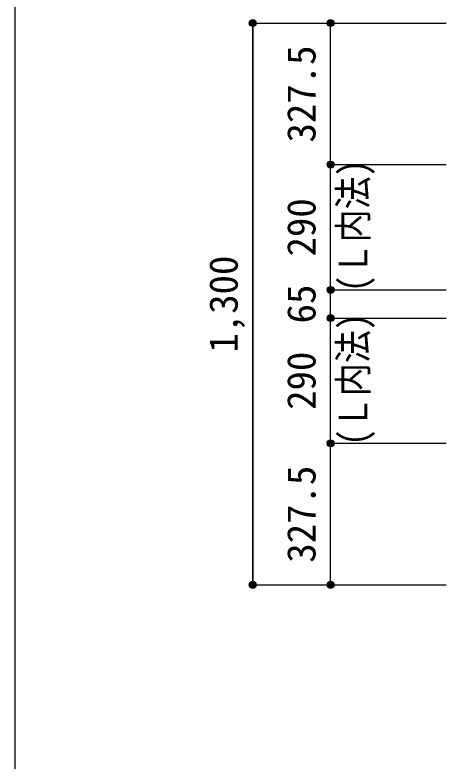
# Model space of a CAD drawing. Units: millimetres at full size, sheet at 1:30. Extents: x -5973 to 5954, y -4195 to 4201.
# Drawn here: x -5973 to -4976, y 1398 to 3125 of the extents above; entities that cross this region are included whole.
import ezdxf
from ezdxf.enums import TextEntityAlignment as Align

# ---------------------------------------------------------------- set-up
doc = ezdxf.new("R2010")
doc.units = ezdxf.units.MM
doc.header["$LTSCALE"] = 30
doc.header["$PDMODE"] = 32
doc.header["$PDSIZE"] = 15
for name, color, linetype in [('0-7_文字', 4, 'Continuous'), ('0-D_寸法', 4, 'Continuous'), ('F-0_枠', 6, 'Continuous')]:
    doc.layers.add(name, color=color, linetype=linetype)
doc.styles.add('ＭＳ ゴシック', font='')
doc.styles.get('ＭＳ ゴシック').set_extended_font_data('MS Gothic')

msp = doc.modelspace()

# ---------------------------------------------------------------- linework, layer by layer
at = {"layer": '0-D_寸法'}
for p, q in [((-5422.84, 3106.03), (-5242.84, 3106.03)), ((-5422.84, 3106.03), (-5242.84, 3106.03)), ((-5422.84, 3106.03), (-5422.84, 1806.03)), ((-5242.84, 2778.53), (-5242.84, 3106.03)), ((-5242.84, 3106.03), (-4975.8, 3106.03)), ((-5242.84, 2488.53), (-5242.84, 2778.53)), ((-5242.84, 2778.53), (-4975.8, 2778.53)), ((-5242.84, 2423.53), (-5242.84, 2488.53)), ((-5242.84, 2488.53), (-4975.8, 2488.53)), ((-5242.84, 2133.53), (-5242.84, 2423.53)), ((-5242.84, 2423.53), (-4975.8, 2423.53)), ((-5242.84, 1806.03), (-5242.84, 2133.53)), ((-5242.84, 2133.53), (-4975.8, 2133.53)), ((-5422.84, 1806.03), (-5242.84, 1806.03)), ((-5242.84, 1806.03), (-4975.8, 1806.03)), ((-5242.84, 1806.03), (-4975.8, 1806.03))]:
    msp.add_line(p, q, dxfattribs=at)
msp.add_lwpolyline([(-5422.84, 1806.03), (-5422.84, 3106.03), (-5422.84, 1806.03)], dxfattribs=at)
for centre, radius in [((-5422.84, 3106.03), 8), ((-5422.84, 3106.03), 7.2), ((-5422.84, 3106.03), 6.4), ((-5422.84, 3106.03), 5.6), ((-5422.84, 3106.03), 4.8), ((-5422.84, 3106.03), 4), ((-5422.84, 3106.03), 3.2), ((-5422.84, 3106.03), 2.4), ((-5242.84, 3106.03), 8), ((-5242.84, 3106.03), 7.2), ((-5242.84, 3106.03), 6.4), ((-5242.84, 3106.03), 5.6), ((-5242.84, 3106.03), 4.8), ((-5242.84, 3106.03), 4), ((-5242.84, 3106.03), 3.2), ((-5242.84, 3106.03), 2.4), ((-5422.84, 3106.03), 1.6), ((-5422.84, 3106.03), 0.8), ((-5242.84, 3106.03), 1.6), ((-5242.84, 3106.03), 0.8), ((-5242.84, 2778.53), 8), ((-5242.84, 2778.53), 7.2), ((-5242.84, 2778.53), 6.4), ((-5242.84, 2778.53), 5.6), ((-5242.84, 2778.53), 4.8), ((-5242.84, 2778.53), 4), ((-5242.84, 2778.53), 3.2), ((-5242.84, 2778.53), 2.4), ((-5242.84, 2778.53), 1.6), ((-5242.84, 2778.53), 0.8), ((-5242.84, 2488.53), 8), ((-5242.84, 2488.53), 7.2), ((-5242.84, 2488.53), 6.4), ((-5242.84, 2488.53), 5.6), ((-5242.84, 2488.53), 4.8), ((-5242.84, 2488.53), 4), ((-5242.84, 2488.53), 3.2), ((-5242.84, 2488.53), 2.4), ((-5242.84, 2488.53), 1.6), ((-5242.84, 2488.53), 0.8), ((-5242.84, 2423.53), 8), ((-5242.84, 2423.53), 7.2), ((-5242.84, 2423.53), 6.4), ((-5242.84, 2423.53), 5.6), ((-5242.84, 2423.53), 4.8), ((-5242.84, 2423.53), 4), ((-5242.84, 2423.53), 3.2), ((-5242.84, 2423.53), 2.4), ((-5242.84, 2423.53), 1.6), ((-5242.84, 2423.53), 0.8), ((-5242.84, 2133.53), 8), ((-5242.84, 2133.53), 7.2), ((-5242.84, 2133.53), 6.4), ((-5242.84, 2133.53), 5.6), ((-5242.84, 2133.53), 4.8), ((-5242.84, 2133.53), 4), ((-5242.84, 2133.53), 3.2), ((-5242.84, 2133.53), 2.4), ((-5242.84, 2133.53), 1.6), ((-5242.84, 2133.53), 0.8), ((-5422.84, 1806.03), 8), ((-5242.84, 1806.03), 8), ((-5422.84, 1806.03), 7.2), ((-5422.84, 1806.03), 6.4), ((-5422.84, 1806.03), 5.6), ((-5422.84, 1806.03), 4.8), ((-5422.84, 1806.03), 4), ((-5422.84, 1806.03), 3.2), ((-5422.84, 1806.03), 2.4), ((-5422.84, 1806.03), 1.6), ((-5422.84, 1806.03), 0.8), ((-5242.84, 1806.03), 7.2), ((-5242.84, 1806.03), 6.4), ((-5242.84, 1806.03), 5.6), ((-5242.84, 1806.03), 4.8), ((-5242.84, 1806.03), 4), ((-5242.84, 1806.03), 3.2), ((-5242.84, 1806.03), 2.4), ((-5242.84, 1806.03), 1.6), ((-5242.84, 1806.03), 0.8)]:
    msp.add_circle(centre, radius, dxfattribs=at)
at = {"layer": '0-D_寸法', "color": 7}
for p in [(-5422.84, 3106.03), (-5242.84, 3106.03), (-5242.84, 2778.53), (-5242.84, 2488.53), (-5242.84, 2423.53), (-5242.84, 2133.53), (-5422.84, 1806.03), (-5242.84, 1806.03)]:
    msp.add_point(p, dxfattribs=at)
at = {"layer": 'F-0_枠'}
msp.add_line((-5972.88, 4201.15), (-5972.88, -4195.24), dxfattribs=at)

# ---------------------------------------------------------------- texts
at = {"layer": '0-7_文字', "style": 'ＭＳ ゴシック', "width": 0.85}
for p in [(-5137.99, 2483.91), (-5137.99, 2128.15)]:
    msp.add_text('(Ｌ内法)', height=65.98, rotation=90, dxfattribs=at).set_placement(p, align=Align.BOTTOM_LEFT)
at = {"layer": '0-D_寸法', "style": 'ＭＳ ゴシック'}
for s, p in [('327.5', (-5257.84, 2829.78)), ('290', (-5257.84, 2566.03)), ('1,300', (-5437.84, 2343.53)), ('65', (-5257.84, 2411.03)), ('290', (-5257.84, 2211.03)), ('327.5', (-5257.84, 1857.28))]:
    msp.add_text(s, height=65.98, rotation=90, dxfattribs=at).set_placement(p, align=Align.BOTTOM_LEFT)

doc.saveas('drawing.dxf')
